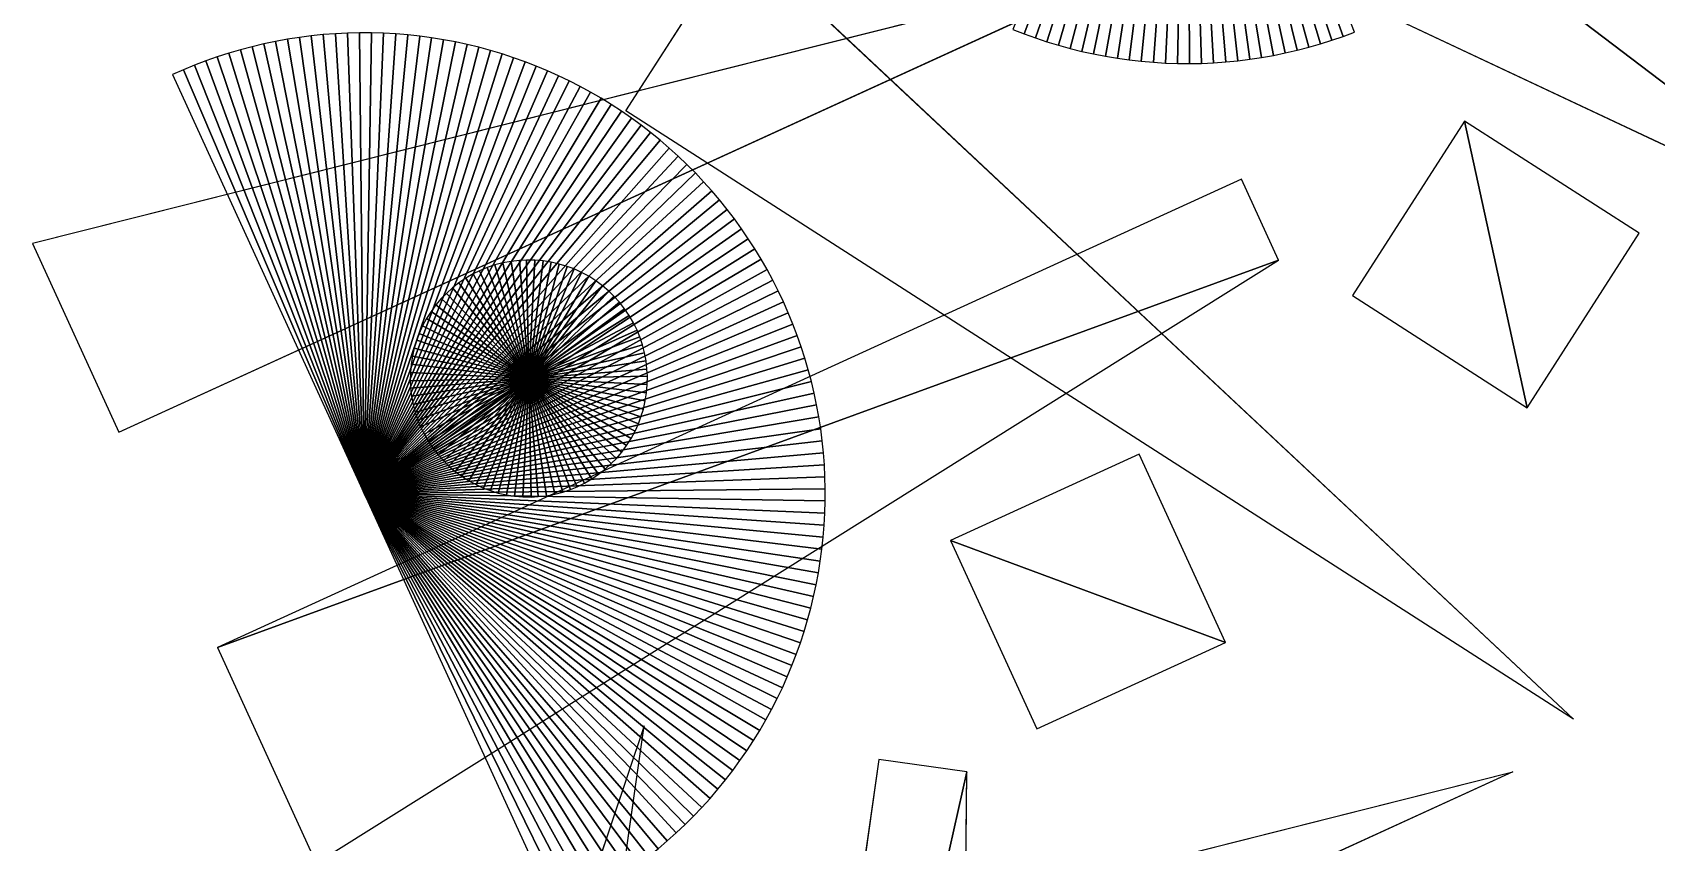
# Model space of a CAD drawing. Header units: metres. Extents: x -473 to 449, y -501 to 490.
# Drawn here: x -473.4 to 19.8, y -12.6 to 233.5 of the extents above; entities that cross this region are included whole.
import ezdxf

# ---------------------------------------------------------------- set-up
doc = ezdxf.new("R2010")
doc.units = ezdxf.units.M

msp = doc.modelspace()

# ---------------------------------------------------------------- linework, layer by layer
for p, q in [((-225.126, 315.68063, -538.42285), (86.97065, 168.76346, -538.42285)), ((-293.2041, 209.6553, -538.42285), (-259.16504, 262.66797, -538.42285)), ((-259.16504, 262.66797, -538.42285), (-5.421036, 24.871918, -538.42285)), ((-136.21764, 254.38701, -537.42285), (-473.4146, 169.35052, -537.42285)), ((-447.19736, 112.06479, -537.42285), (-136.21764, 254.38701, -537.42285)), ((-392.3702, 231.99352, -537.42285), (-395.9917, 231.43022, -537.42285)), ((-388.7352, 232.46187, -537.42285), (-392.3702, 231.99352, -537.42285)), ((-385.08908, 232.8349, -537.42285), (-388.7352, 232.46187, -537.42285)), ((-381.43454, 233.11237, -537.42285), (-385.08908, 232.8349, -537.42285)), ((-377.774, 233.29407, -537.42285), (-381.43454, 233.11237, -537.42285)), ((-374.10992, 233.37987, -537.42285), (-377.774, 233.29407, -537.42285)), ((-370.4448, 233.36972, -537.42285), (-374.10992, 233.37987, -537.42285)), ((-366.78125, 233.26364, -537.42285), (-370.4448, 233.36972, -537.42285)), ((-363.12177, 233.06174, -537.42285), (-366.78125, 233.26364, -537.42285)), ((-359.46875, 232.76405, -537.42285), (-363.12177, 233.06174, -537.42285)), ((-355.82483, 232.37088, -537.42285), (-359.46875, 232.76405, -537.42285)), ((-352.19244, 231.88243, -537.42285), (-355.82483, 232.37088, -537.42285)), ((-348.57404, 231.29909, -537.42285), (-352.19244, 231.88243, -537.42285)), ((-175.676, 234.42574, -538.42285), (-172.26483, 233.08517, -538.42285)), ((-172.26483, 233.08517, -538.42285), (-168.81982, 231.83443, -538.42285)), ((-168.81982, 231.83443, -538.42285), (-165.34317, 230.67424, -538.42285)), ((-78.81957, 231.12091, -538.42285), (-75.355156, 232.31693, -538.42285)), ((-75.355156, 232.31693, -538.42285), (-71.92322, 233.6032, -538.42285)), ((-413.81036, 227.20442, -537.42285), (-417.2992, 226.08148, -537.42285)), ((-410.2934, 228.23563, -537.42285), (-413.81036, 227.20442, -537.42285)), ((-406.75055, 229.17444, -537.42285), (-410.2934, 228.23563, -537.42285)), ((-403.1844, 230.02019, -537.42285), (-406.75055, 229.17444, -537.42285)), ((-399.5973, 230.77225, -537.42285), (-403.1844, 230.02019, -537.42285)), ((-395.9917, 231.43022, -537.42285), (-399.5973, 230.77225, -537.42285)), ((-344.97223, 230.62123, -537.42285), (-348.57404, 231.29909, -537.42285)), ((-341.38934, 229.84929, -537.42285), (-344.97223, 230.62123, -537.42285)), ((-337.82788, 228.98383, -537.42285), (-341.38934, 229.84929, -537.42285)), ((-334.2903, 228.02545, -537.42285), (-337.82788, 228.98383, -537.42285)), ((-330.77908, 226.9748, -537.42285), (-334.2903, 228.02545, -537.42285)), ((-327.29654, 225.83258, -537.42285), (-330.77908, 226.9748, -537.42285)), ((-165.34317, 230.67424, -538.42285), (-161.8374, 229.60547, -538.42285)), ((-161.8374, 229.60547, -538.42285), (-158.30482, 228.62885, -538.42285)), ((-158.30482, 228.62885, -538.42285), (-154.7479, 227.74503, -538.42285)), ((-154.7479, 227.74503, -538.42285), (-151.16907, 226.95462, -538.42285)), ((-151.16907, 226.95462, -538.42285), (-147.57074, 226.25816, -538.42285)), ((-96.54548, 226.52158, -538.42285), (-92.95458, 227.25513, -538.42285)), ((-92.95458, 227.25513, -538.42285), (-89.38407, 228.08246, -538.42285)), ((-89.38407, 228.08246, -538.42285), (-85.83648, 229.00296, -538.42285)), ((-85.83648, 229.00296, -538.42285), (-82.31414, 230.01602, -538.42285)), ((-82.31414, 230.01602, -538.42285), (-78.81957, 231.12091, -538.42285)), ((-427.5727, 222.17041, -537.42285), (-430.92502, 220.68896, -537.42285)), ((-424.18274, 223.56361, -537.42285), (-427.5727, 222.17041, -537.42285)), ((-420.75748, 224.8676, -537.42285), (-424.18274, 223.56361, -537.42285)), ((-417.2992, 226.08148, -537.42285), (-420.75748, 224.8676, -537.42285)), ((-323.84503, 224.59961, -537.42285), (-327.29654, 225.83258, -537.42285)), ((-320.42706, 223.2767, -537.42285), (-323.84503, 224.59961, -537.42285)), ((-317.04486, 221.86478, -537.42285), (-320.42706, 223.2767, -537.42285)), ((-147.57074, 226.25816, -538.42285), (-143.95547, 225.65613, -538.42285)), ((-143.95547, 225.65613, -538.42285), (-140.32564, 225.14896, -538.42285)), ((-140.32564, 225.14896, -538.42285), (-136.68375, 224.73695, -538.42285)), ((-136.68375, 224.73695, -538.42285), (-133.03238, 224.42044, -538.42285)), ((-133.03238, 224.42044, -538.42285), (-129.37393, 224.19962, -538.42285)), ((-129.37393, 224.19962, -538.42285), (-125.71098, 224.07463, -538.42285)), ((-125.71098, 224.07463, -538.42285), (-122.04603, 224.0456, -538.42285)), ((-122.04603, 224.0456, -538.42285), (-118.38154, 224.11249, -538.42285)), ((-118.38154, 224.11249, -538.42285), (-114.7201, 224.27527, -538.42285)), ((-114.7201, 224.27527, -538.42285), (-111.064125, 224.53386, -538.42285)), ((-111.064125, 224.53386, -538.42285), (-107.416176, 224.88806, -538.42285)), ((-107.416176, 224.88806, -538.42285), (-103.77879, 225.33762, -538.42285)), ((-103.77879, 225.33762, -538.42285), (-100.154396, 225.88223, -538.42285)), ((-100.154396, 225.88223, -538.42285), (-96.54548, 226.52158, -538.42285)), ((-313.7007, 220.36479, -537.42285), (-317.04486, 221.86478, -537.42285)), ((-310.39703, 218.77782, -537.42285), (-313.7007, 220.36479, -537.42285)), ((-307.13608, 217.10487, -537.42285), (-310.39703, 218.77782, -537.42285)), ((-303.91995, 215.3471, -537.42285), (-307.13608, 217.10487, -537.42285)), ((-300.75098, 213.50581, -537.42285), (-303.91995, 215.3471, -537.42285)), ((-297.6313, 211.58218, -537.42285), (-300.75098, 213.50581, -537.42285)), ((-294.56305, 209.57751, -537.42285), (-297.6313, 211.58218, -537.42285)), ((-291.54828, 207.49327, -537.42285), (-294.56305, 209.57751, -537.42285)), ((-5.421036, 24.871918, -538.42285), (-293.2041, 209.6553, -538.42285)), ((-288.58917, 205.33081, -537.42285), (-291.54828, 207.49327, -537.42285)), ((-285.68756, 203.09155, -537.42285), (-288.58917, 205.33081, -537.42285)), ((-282.8457, 200.77719, -537.42285), (-285.68756, 203.09155, -537.42285)), ((-38.50557, 206.54858, -538.42285), (-72.54461, 153.53592, -538.42285)), ((14.507095, 172.50954, -538.42285), (-38.50557, 206.54858, -538.42285)), ((-280.06534, 198.38925, -537.42285), (-282.8457, 200.77719, -537.42285)), ((-277.34845, 195.92932, -537.42285), (-280.06534, 198.38925, -537.42285)), ((-274.69687, 193.39908, -537.42285), (-277.34845, 195.92932, -537.42285)), ((-272.11246, 190.80032, -537.42285), (-274.69687, 193.39908, -537.42285)), ((-106.25507, 188.91759, -537.42285), (-417.2348, 46.595367, -537.42285)), ((-269.59692, 188.1348, -537.42285), (-272.11246, 190.80032, -537.42285)), ((-267.152, 185.4043, -537.42285), (-269.59692, 188.1348, -537.42285)), ((-95.01911, 164.36656, -537.42285), (-106.25507, 188.91759, -537.42285)), ((-264.77948, 182.61076, -537.42285), (-267.152, 185.4043, -537.42285)), ((-262.48083, 179.75613, -537.42285), (-264.77948, 182.61076, -537.42285)), ((-260.2577, 176.84222, -537.42285), (-262.48083, 179.75613, -537.42285)), ((-258.11163, 173.87119, -537.42285), (-260.2577, 176.84222, -537.42285)), ((-256.0441, 170.84499, -537.42285), (-258.11163, 173.87119, -537.42285)), ((-473.4146, 169.35052, -537.42285), (-447.19736, 112.06479, -537.42285)), ((-254.05643, 167.76561, -537.42285), (-256.0441, 170.84499, -537.42285)), ((-252.15009, 164.63535, -537.42285), (-254.05643, 167.76561, -537.42285)), ((-19.531944, 119.49687, -538.42285), (14.507095, 172.50954, -538.42285)), ((-387.27222, -18.874039, -537.42285), (-95.01911, 164.36656, -537.42285)), ((-332.96396, 162.85953, -537.42285), (-335.34558, 162.05841, -537.42285)), ((-330.53223, 163.49255, -537.42285), (-332.96396, 162.85953, -537.42285)), ((-328.06226, 163.9544, -537.42285), (-330.53223, 163.49255, -537.42285)), ((-325.5661, 164.24286, -537.42285), (-328.06226, 163.9544, -537.42285)), ((-323.37006, 164.35187, -537.42285), (-325.5661, 164.24286, -537.42285)), ((-320.8576, 164.31207, -537.42285), (-323.37006, 164.35187, -537.42285)), ((-318.35403, 164.09702, -537.42285), (-320.8576, 164.31207, -537.42285)), ((-315.8716, 163.70792, -537.42285), (-318.35403, 164.09702, -537.42285)), ((-313.42233, 163.14658, -537.42285), (-315.8716, 163.70792, -537.42285)), ((-311.0182, 162.41577, -537.42285), (-313.42233, 163.14658, -537.42285)), ((-250.32634, 161.45627, -537.42285), (-252.15009, 164.63535, -537.42285)), ((-341.8101, 158.8576, -537.42285), (-343.89102, 157.44916, -537.42285)), ((-339.636, 160.1175, -537.42285), (-341.8101, 158.8576, -537.42285)), ((-337.66553, 161.09311, -537.42285), (-339.636, 160.1175, -537.42285)), ((-335.34558, 162.05841, -537.42285), (-337.66553, 161.09311, -537.42285)), ((-308.96082, 161.64005, -537.42285), (-311.0182, 162.41577, -537.42285)), ((-306.6726, 160.60165, -537.42285), (-308.96082, 161.64005, -537.42285)), ((-304.46243, 159.40619, -537.42285), (-306.6726, 160.60165, -537.42285)), ((-302.34103, 158.05948, -537.42285), (-304.46243, 159.40619, -537.42285)), ((-300.31876, 156.56808, -537.42285), (-302.34103, 158.05948, -537.42285)), ((-248.58643, 158.2305, -537.42285), (-250.32634, 161.45627, -537.42285)), ((-246.93152, 154.96027, -537.42285), (-248.58643, 158.2305, -537.42285)), ((-347.73328, 154.21463, -537.42285), (-349.26505, 152.63722, -537.42285)), ((-345.86862, 155.89899, -537.42285), (-347.73328, 154.21463, -537.42285)), ((-343.89102, 157.44916, -537.42285), (-345.86862, 155.89899, -537.42285)), ((-298.40543, 154.93921, -537.42285), (-300.31876, 156.56808, -537.42285)), ((-296.828, 153.40747, -537.42285), (-298.40543, 154.93921, -537.42285)), ((-295.14365, 151.5428, -537.42285), (-296.828, 153.40747, -537.42285)), ((-245.36282, 151.64789, -537.42285), (-246.93152, 154.96027, -537.42285)), ((-72.54461, 153.53592, -538.42285), (-19.531944, 119.49687, -538.42285)), ((-352.38535, 148.7016, -537.42285), (-353.73206, 146.5802, -537.42285)), ((-350.89392, 150.72388, -537.42285), (-352.38535, 148.7016, -537.42285)), ((-349.26505, 152.63722, -537.42285), (-350.89392, 150.72388, -537.42285)), ((-293.59348, 149.56519, -537.42285), (-295.14365, 151.5428, -537.42285)), ((-292.18503, 147.48425, -537.42285), (-293.59348, 149.56519, -537.42285)), ((-243.88138, 148.29556, -537.42285), (-245.36282, 151.64789, -537.42285)), ((-242.48816, 144.90558, -537.42285), (-243.88138, 148.29556, -537.42285)), ((-354.9275, 144.37004, -537.42285), (-355.96588, 142.08185, -537.42285)), ((-353.73206, 146.5802, -537.42285), (-354.9275, 144.37004, -537.42285)), ((-290.92517, 145.31015, -537.42285), (-292.18503, 147.48425, -537.42285)), ((-289.82007, 143.05347, -537.42285), (-290.92517, 145.31015, -537.42285)), ((-288.98422, 141.01974, -537.42285), (-289.82007, 143.05347, -537.42285)), ((-241.18419, 141.4803, -537.42285), (-242.48816, 144.90558, -537.42285)), ((-356.74158, 140.02446, -537.42285), (-357.47238, 137.6203, -537.42285)), ((-355.96588, 142.08185, -537.42285), (-356.74158, 140.02446, -537.42285)), ((-288.1831, 138.6381, -537.42285), (-288.98422, 141.01974, -537.42285)), ((-287.55008, 136.20638, -537.42285), (-288.1831, 138.6381, -537.42285)), ((-239.9703, 138.0221, -537.42285), (-241.18419, 141.4803, -537.42285)), ((-358.03375, 135.17104, -537.42285), (-358.42285, 132.6886, -537.42285)), ((-357.47238, 137.6203, -537.42285), (-358.03375, 135.17104, -537.42285)), ((-287.0882, 133.73643, -537.42285), (-287.55008, 136.20638, -537.42285)), ((-286.79977, 131.24028, -537.42285), (-287.0882, 133.73643, -537.42285)), ((-238.84738, 134.53323, -537.42285), (-239.9703, 138.0221, -537.42285)), ((-237.81616, 131.01622, -537.42285), (-238.84738, 134.53323, -537.42285)), ((-358.63788, 130.18506, -537.42285), (-358.6777, 127.67261, -537.42285)), ((-358.42285, 132.6886, -537.42285), (-358.63788, 130.18506, -537.42285)), ((-286.69077, 129.0442, -537.42285), (-286.79977, 131.24028, -537.42285)), ((-286.73062, 126.53176, -537.42285), (-286.69077, 129.0442, -537.42285)), ((-236.87738, 127.47344, -537.42285), (-237.81616, 131.01622, -537.42285)), ((-358.6777, 127.67261, -537.42285), (-358.56866, 125.476524, -537.42285)), ((-358.56866, 125.476524, -537.42285), (-358.28024, 122.980385, -537.42285)), ((-287.33472, 121.54578, -537.42285), (-286.94562, 124.028206, -537.42285)), ((-286.94562, 124.028206, -537.42285), (-286.73062, 126.53176, -537.42285)), ((-236.03162, 123.90723, -537.42285), (-236.87738, 127.47344, -537.42285)), ((-235.27953, 120.32016, -537.42285), (-236.03162, 123.90723, -537.42285)), ((-358.28024, 122.980385, -537.42285), (-357.81842, 120.51043, -537.42285)), ((-357.81842, 120.51043, -537.42285), (-357.18536, 118.07869, -537.42285)), ((-288.6269, 116.69236, -537.42285), (-287.89606, 119.096504, -537.42285)), ((-287.89606, 119.096504, -537.42285), (-287.33472, 121.54578, -537.42285)), ((-234.62158, 116.71464, -537.42285), (-235.27953, 120.32016, -537.42285)), ((-357.18536, 118.07869, -537.42285), (-356.38425, 115.697075, -537.42285)), ((-356.38425, 115.697075, -537.42285), (-355.54843, 113.66336, -537.42285)), ((-355.54843, 113.66336, -537.42285), (-354.4433, 111.406654, -537.42285)), ((-290.44098, 112.346794, -537.42285), (-289.4026, 114.63497, -537.42285)), ((-289.4026, 114.63497, -537.42285), (-288.6269, 116.69236, -537.42285)), ((-234.05824, 113.09305, -537.42285), (-234.62158, 116.71464, -537.42285)), ((-354.4433, 111.406654, -537.42285), (-353.18344, 109.232544, -537.42285)), ((-353.18344, 109.232544, -537.42285), (-351.775, 107.15163, -537.42285)), ((-292.98315, 108.015205, -537.42285), (-291.63644, 110.13661, -537.42285)), ((-291.63644, 110.13661, -537.42285), (-290.44098, 112.346794, -537.42285)), ((-233.58992, 109.45803, -537.42285), (-234.05824, 113.09305, -537.42285)), ((-233.21689, 105.81199, -537.42285), (-233.58992, 109.45803, -537.42285)), ((-351.775, 107.15163, -537.42285), (-350.22482, 105.17402, -537.42285)), ((-350.22482, 105.17402, -537.42285), (-348.54047, 103.30936, -537.42285)), ((-297.6352, 102.50217, -537.42285), (-296.10342, 104.07959, -537.42285)), ((-296.10342, 104.07959, -537.42285), (-294.47455, 105.992935, -537.42285)), ((-294.47455, 105.992935, -537.42285), (-292.98315, 108.015205, -537.42285)), ((-232.93942, 102.15744, -537.42285), (-233.21689, 105.81199, -537.42285)), ((-137.32356, 105.414604, -537.42285), (-194.6093, 79.19736, -537.42285)), ((-111.10631, 48.128876, -537.42285), (-137.32356, 105.414604, -537.42285)), ((-348.54047, 103.30936, -537.42285), (-346.96304, 101.777596, -537.42285)), ((-346.96304, 101.777596, -537.42285), (-345.0497, 100.14874, -537.42285)), ((-345.0497, 100.14874, -537.42285), (-343.02744, 98.657326, -537.42285)), ((-343.02744, 98.657326, -537.42285), (-340.906, 97.3106, -537.42285)), ((-303.55838, 97.8592, -537.42285), (-301.47745, 99.26766, -537.42285)), ((-301.47745, 99.26766, -537.42285), (-299.49985, 100.81781, -537.42285)), ((-299.49985, 100.81781, -537.42285), (-297.6352, 102.50217, -537.42285)), ((-232.75775, 98.49682, -537.42285), (-232.93942, 102.15744, -537.42285)), ((-340.906, 97.3106, -537.42285), (-338.69586, 96.115135, -537.42285)), ((-338.69586, 96.115135, -537.42285), (-336.40765, 95.07677, -537.42285)), ((-336.40765, 95.07677, -537.42285), (-334.35028, 94.30105, -537.42285)), ((-334.35028, 94.30105, -537.42285), (-331.94614, 93.57024, -537.42285)), ((-314.83624, 93.224236, -537.42285), (-312.40454, 93.85727, -537.42285)), ((-312.40454, 93.85727, -537.42285), (-310.0229, 94.658394, -537.42285)), ((-310.0229, 94.658394, -537.42285), (-307.9892, 95.49422, -537.42285)), ((-307.9892, 95.49422, -537.42285), (-305.73248, 96.59934, -537.42285)), ((-305.73248, 96.59934, -537.42285), (-303.55838, 97.8592, -537.42285)), ((-232.67194, 94.832756, -537.42285), (-232.75775, 98.49682, -537.42285)), ((-232.68207, 91.1677, -537.42285), (-232.67194, 94.832756, -537.42285)), ((-331.94614, 93.57024, -537.42285), (-329.49686, 93.008896, -537.42285)), ((-329.49686, 93.008896, -537.42285), (-327.0144, 92.61978, -537.42285)), ((-327.0144, 92.61978, -537.42285), (-324.5109, 92.404785, -537.42285)), ((-324.5109, 92.404785, -537.42285), (-321.99844, 92.364944, -537.42285)), ((-321.99844, 92.364944, -537.42285), (-319.80237, 92.47394, -537.42285)), ((-319.80237, 92.47394, -537.42285), (-317.3062, 92.76238, -537.42285)), ((-317.3062, 92.76238, -537.42285), (-314.83624, 93.224236, -537.42285)), ((-232.78815, 87.50412, -537.42285), (-232.68207, 91.1677, -537.42285)), ((-233.28775, 80.191635, -537.42285), (-232.99008, 83.844604, -537.42285)), ((-232.99008, 83.844604, -537.42285), (-232.78815, 87.50412, -537.42285)), ((-233.68094, 76.547676, -537.42285), (-233.28775, 80.191635, -537.42285)), ((-194.6093, 79.19736, -537.42285), (-168.39204, 21.911625, -537.42285)), ((-234.16934, 72.91528, -537.42285), (-233.68094, 76.547676, -537.42285)), ((-235.43057, 65.69505, -537.42285), (-234.7527, 69.296936, -537.42285)), ((-234.7527, 69.296936, -537.42285), (-234.16934, 72.91528, -537.42285)), ((-236.20251, 62.112198, -537.42285), (-235.43057, 65.69505, -537.42285)), ((-237.06795, 58.55078, -537.42285), (-236.20251, 62.112198, -537.42285)), ((-239.07698, 51.501915, -537.42285), (-238.02634, 55.01323, -537.42285)), ((-238.02634, 55.01323, -537.42285), (-237.06795, 58.55078, -537.42285)), ((-240.21921, 48.019386, -537.42285), (-239.07698, 51.501915, -537.42285)), ((-417.2348, 46.595367, -537.42285), (-387.27222, -18.874039, -537.42285)), ((-242.77509, 41.149918, -537.42285), (-241.4522, 44.567894, -537.42285)), ((-241.4522, 44.567894, -537.42285), (-240.21921, 48.019386, -537.42285)), ((-168.39204, 21.911625, -537.42285), (-111.10631, 48.128876, -537.42285)), ((-244.18701, 37.767685, -537.42285), (-242.77509, 41.149918, -537.42285)), ((-245.687, 34.42359, -537.42285), (-244.18701, 37.767685, -537.42285)), ((-248.94695, 27.858917, -537.42285), (-247.27399, 31.119934, -537.42285)), ((-247.27399, 31.119934, -537.42285), (-245.687, 34.42359, -537.42285)), ((-250.70467, 24.642815, -537.42285), (-248.94695, 27.858917, -537.42285)), ((-287.658, 22.822695, -536.42285), (-398.29056, -306.8642, -536.42285)), ((-335.92102, -315.75476, -536.42285), (-287.658, 22.822695, -536.42285)), ((-254.46962, 18.354149, -537.42285), (-252.54597, 21.473862, -537.42285)), ((-252.54597, 21.473862, -537.42285), (-250.70467, 24.642815, -537.42285)), ((-258.55853, 12.271156, -537.42285), (-256.47424, 15.285896, -537.42285)), ((-256.47424, 15.285896, -537.42285), (-254.46962, 18.354149, -537.42285)), ((-216.37854, 12.662056, -536.42285), (-264.64157, -325.91537, -536.42285)), ((-260.721, 9.311989, -537.42285), (-258.55853, 12.271156, -537.42285)), ((-189.64874, 8.851816, -536.42285), (-216.37854, 12.662056, -536.42285)), ((-361.05496, -76.159775, -537.42285), (-23.857996, 8.876711, -537.42285)), ((-23.857996, 8.876711, -537.42285), (-334.8377, -133.44551, -537.42285)), ((-265.2746, 3.56855, -537.42285), (-262.96017, 6.410477, -537.42285)), ((-262.96017, 6.410477, -537.42285), (-260.721, 9.311989, -537.42285)), ((-193.36212, -336.07602, -536.42285), (-189.64874, 8.851816, -536.42285)), ((-270.1225, -1.928688, -537.42285), (-267.66257, 0.788185, -537.42285)), ((-267.66257, 0.788185, -537.42285), (-265.2746, 3.56855, -537.42285)), ((-275.2515, -7.164703, -537.42285), (-272.6527, -4.580284, -537.42285)), ((-272.6527, -4.580284, -537.42285), (-270.1225, -1.928688, -537.42285)), ((-280.64746, -12.125114, -537.42285), (-277.917, -9.680222, -537.42285)), ((-277.917, -9.680222, -537.42285), (-275.2515, -7.164703, -537.42285)), ((-283.44098, -14.497665, -537.42285), (-280.64746, -12.125114, -537.42285))]:
    msp.add_line(p, q)
for points in [[(-186.22424, 376.26654, -538.42285), (-225.126, 315.68063, -538.42285), (86.97065, 168.76346, -538.42285), (86.97075, 168.76357, -538.4227)], [(86.97065, 168.76346, -538.42285), (101.558815, 191.48315, -538.42285), (-186.22424, 376.26654, -538.42285), (-186.22414, 376.26663, -538.4227)], [(-122.76874, 364.0437, -538.42285), (-175.676, 234.42574, -538.42285), (-172.26483, 233.08517, -538.42285), (-172.26472, 233.08528, -538.4227)], [(-122.76874, 364.0437, -538.42285), (-172.26483, 233.08517, -538.42285), (-168.81982, 231.83443, -538.42285), (-168.81972, 231.83453, -538.4227)], [(-122.76874, 364.0437, -538.42285), (-168.81982, 231.83443, -538.42285), (-165.34317, 230.67424, -538.42285), (-165.34306, 230.67435, -538.4227)], [(-122.76874, 364.0437, -538.42285), (-165.34317, 230.67424, -538.42285), (-161.8374, 229.60547, -538.42285), (-161.8373, 229.60558, -538.4227)], [(-122.76874, 364.0437, -538.42285), (-161.8374, 229.60547, -538.42285), (-158.30482, 228.62885, -538.42285), (-158.30472, 228.62895, -538.4227)], [(-122.76874, 364.0437, -538.42285), (-158.30482, 228.62885, -538.42285), (-154.7479, 227.74503, -538.42285), (-154.74779, 227.74513, -538.4227)], [(-122.76874, 364.0437, -538.42285), (-154.7479, 227.74503, -538.42285), (-151.16907, 226.95462, -538.42285), (-151.16896, 226.95473, -538.4227)], [(-122.76874, 364.0437, -538.42285), (-151.16907, 226.95462, -538.42285), (-147.57074, 226.25816, -538.42285), (-147.57063, 226.25827, -538.4227)], [(-122.76874, 364.0437, -538.42285), (-147.57074, 226.25816, -538.42285), (-143.95547, 225.65613, -538.42285), (-143.95537, 225.65623, -538.4227)], [(-122.76874, 364.0437, -538.42285), (-143.95547, 225.65613, -538.42285), (-140.32564, 225.14896, -538.42285), (-140.32553, 225.14906, -538.4227)], [(-122.76874, 364.0437, -538.42285), (-140.32564, 225.14896, -538.42285), (-136.68375, 224.73695, -538.42285), (-136.68364, 224.73706, -538.4227)], [(-122.76874, 364.0437, -538.42285), (-136.68375, 224.73695, -538.42285), (-133.03238, 224.42044, -538.42285), (-133.03227, 224.42055, -538.4227)], [(-122.76874, 364.0437, -538.42285), (-133.03238, 224.42044, -538.42285), (-129.37393, 224.19962, -538.42285), (-129.37383, 224.19972, -538.4227)], [(-122.76874, 364.0437, -538.42285), (-129.37393, 224.19962, -538.42285), (-125.71098, 224.07463, -538.42285), (-125.710884, 224.07474, -538.4227)], [(-122.76874, 364.0437, -538.42285), (-125.71098, 224.07463, -538.42285), (-122.04603, 224.0456, -538.42285), (-122.04593, 224.0457, -538.4227)], [(-122.76874, 364.0437, -538.42285), (-122.04603, 224.0456, -538.42285), (-118.38154, 224.11249, -538.42285), (-118.38144, 224.1126, -538.4227)], [(-122.76874, 364.0437, -538.42285), (-118.38154, 224.11249, -538.42285), (-114.7201, 224.27527, -538.42285), (-114.72, 224.27538, -538.4227)], [(-122.76874, 364.0437, -538.42285), (-114.7201, 224.27527, -538.42285), (-111.064125, 224.53386, -538.42285), (-111.064026, 224.53397, -538.4227)], [(-122.76874, 364.0437, -538.42285), (-111.064125, 224.53386, -538.42285), (-107.416176, 224.88806, -538.42285), (-107.41608, 224.88817, -538.4227)], [(-122.76874, 364.0437, -538.42285), (-107.416176, 224.88806, -538.42285), (-103.77879, 225.33762, -538.42285), (-103.778694, 225.33772, -538.4227)], [(-122.76874, 364.0437, -538.42285), (-103.77879, 225.33762, -538.42285), (-100.154396, 225.88223, -538.42285), (-100.1543, 225.88234, -538.4227)], [(-122.76874, 364.0437, -538.42285), (-100.154396, 225.88223, -538.42285), (-96.54548, 226.52158, -538.42285), (-96.54538, 226.52168, -538.4227)], [(-122.76874, 364.0437, -538.42285), (-96.54548, 226.52158, -538.42285), (-92.95458, 227.25513, -538.42285), (-92.95448, 227.25523, -538.4227)], [(-122.76874, 364.0437, -538.42285), (-92.95458, 227.25513, -538.42285), (-89.38407, 228.08246, -538.42285), (-89.38397, 228.08257, -538.4227)], [(-122.76874, 364.0437, -538.42285), (-89.38407, 228.08246, -538.42285), (-85.83648, 229.00296, -538.42285), (-85.83638, 229.00307, -538.4227)], [(-122.76874, 364.0437, -538.42285), (-85.83648, 229.00296, -538.42285), (-82.31414, 230.01602, -538.42285), (-82.31404, 230.01613, -538.4227)], [(-122.76874, 364.0437, -538.42285), (-82.31414, 230.01602, -538.42285), (-78.81957, 231.12091, -538.42285), (-78.81947, 231.12102, -538.4227)], [(-122.76874, 364.0437, -538.42285), (-78.81957, 231.12091, -538.42285), (-75.355156, 232.31693, -538.42285), (-75.35506, 232.31703, -538.4227)], [(-122.76874, 364.0437, -538.42285), (-75.355156, 232.31693, -538.42285), (-71.92322, 233.6032, -538.42285), (-71.92312, 233.6033, -538.4227)], [(-5.421036, 24.871918, -538.42285), (-293.2041, 209.6553, -538.42285), (-259.16504, 262.66797, -538.42285), (-259.16495, 262.66806, -538.4227)], [(-136.21764, 254.38701, -537.42285), (-473.4146, 169.35052, -537.42285), (-447.19736, 112.06479, -537.42285), (-447.19727, 112.06489, -537.4227)], [(-372.66446, 93.38733, -537.42285), (-392.3702, 231.99352, -537.42285), (-395.9917, 231.43022, -537.42285), (-395.9916, 231.43033, -537.4227)], [(-372.66446, 93.38733, -537.42285), (-388.7352, 232.46187, -537.42285), (-392.3702, 231.99352, -537.42285), (-392.37012, 231.99362, -537.4227)], [(-372.66446, 93.38733, -537.42285), (-385.08908, 232.8349, -537.42285), (-388.7352, 232.46187, -537.42285), (-388.7351, 232.46198, -537.4227)], [(-372.66446, 93.38733, -537.42285), (-381.43454, 233.11237, -537.42285), (-385.08908, 232.8349, -537.42285), (-385.089, 232.835, -537.4227)], [(-372.66446, 93.38733, -537.42285), (-377.774, 233.29407, -537.42285), (-381.43454, 233.11237, -537.42285), (-381.43445, 233.11247, -537.4227)], [(-372.66446, 93.38733, -537.42285), (-374.10992, 233.37987, -537.42285), (-377.774, 233.29407, -537.42285), (-377.7739, 233.29417, -537.4227)], [(-372.66446, 93.38733, -537.42285), (-370.4448, 233.36972, -537.42285), (-374.10992, 233.37987, -537.42285), (-374.10983, 233.37997, -537.4227)], [(-372.66446, 93.38733, -537.42285), (-366.78125, 233.26364, -537.42285), (-370.4448, 233.36972, -537.42285), (-370.4447, 233.36983, -537.4227)], [(-372.66446, 93.38733, -537.42285), (-363.12177, 233.06174, -537.42285), (-366.78125, 233.26364, -537.42285), (-366.78116, 233.26375, -537.4227)], [(-372.66446, 93.38733, -537.42285), (-359.46875, 232.76405, -537.42285), (-363.12177, 233.06174, -537.42285), (-363.12167, 233.06184, -537.4227)], [(-372.66446, 93.38733, -537.42285), (-355.82483, 232.37088, -537.42285), (-359.46875, 232.76405, -537.42285), (-359.46866, 232.76416, -537.4227)], [(-372.66446, 93.38733, -537.42285), (-352.19244, 231.88243, -537.42285), (-355.82483, 232.37088, -537.42285), (-355.82474, 232.37099, -537.4227)], [(-372.66446, 93.38733, -537.42285), (-348.57404, 231.29909, -537.42285), (-352.19244, 231.88243, -537.42285), (-352.19235, 231.88254, -537.4227)], [(-372.66446, 93.38733, -537.42285), (-413.81036, 227.20442, -537.42285), (-417.2992, 226.08148, -537.42285), (-417.2991, 226.08159, -537.4227)], [(-372.66446, 93.38733, -537.42285), (-410.2934, 228.23563, -537.42285), (-413.81036, 227.20442, -537.42285), (-413.81027, 227.20453, -537.4227)], [(-372.66446, 93.38733, -537.42285), (-406.75055, 229.17444, -537.42285), (-410.2934, 228.23563, -537.42285), (-410.2933, 228.23573, -537.4227)], [(-372.66446, 93.38733, -537.42285), (-403.1844, 230.02019, -537.42285), (-406.75055, 229.17444, -537.42285), (-406.75046, 229.17455, -537.4227)], [(-372.66446, 93.38733, -537.42285), (-399.5973, 230.77225, -537.42285), (-403.1844, 230.02019, -537.42285), (-403.1843, 230.0203, -537.4227)], [(-372.66446, 93.38733, -537.42285), (-395.9917, 231.43022, -537.42285), (-399.5973, 230.77225, -537.42285), (-399.5972, 230.77235, -537.4227)], [(-372.66446, 93.38733, -537.42285), (-344.97223, 230.62123, -537.42285), (-348.57404, 231.29909, -537.42285), (-348.57394, 231.2992, -537.4227)], [(-372.66446, 93.38733, -537.42285), (-341.38934, 229.84929, -537.42285), (-344.97223, 230.62123, -537.42285), (-344.97214, 230.62134, -537.4227)], [(-372.66446, 93.38733, -537.42285), (-337.82788, 228.98383, -537.42285), (-341.38934, 229.84929, -537.42285), (-341.38925, 229.8494, -537.4227)], [(-372.66446, 93.38733, -537.42285), (-334.2903, 228.02545, -537.42285), (-337.82788, 228.98383, -537.42285), (-337.8278, 228.98393, -537.4227)], [(-372.66446, 93.38733, -537.42285), (-330.77908, 226.9748, -537.42285), (-334.2903, 228.02545, -537.42285), (-334.29022, 228.02556, -537.4227)], [(-372.66446, 93.38733, -537.42285), (-327.29654, 225.83258, -537.42285), (-330.77908, 226.9748, -537.42285), (-330.779, 226.9749, -537.4227)], [(-372.66446, 93.38733, -537.42285), (-427.5727, 222.17041, -537.42285), (-430.92502, 220.68896, -537.42285), (-430.92493, 220.68907, -537.4227)], [(-372.66446, 93.38733, -537.42285), (-424.18274, 223.56361, -537.42285), (-427.5727, 222.17041, -537.42285), (-427.5726, 222.17052, -537.4227)], [(-372.66446, 93.38733, -537.42285), (-420.75748, 224.8676, -537.42285), (-424.18274, 223.56361, -537.42285), (-424.18265, 223.56372, -537.4227)], [(-372.66446, 93.38733, -537.42285), (-417.2992, 226.08148, -537.42285), (-420.75748, 224.8676, -537.42285), (-420.7574, 224.8677, -537.4227)], [(-372.66446, 93.38733, -537.42285), (-323.84503, 224.59961, -537.42285), (-327.29654, 225.83258, -537.42285), (-327.29645, 225.83269, -537.4227)], [(-372.66446, 93.38733, -537.42285), (-320.42706, 223.2767, -537.42285), (-323.84503, 224.59961, -537.42285), (-323.84494, 224.59972, -537.4227)], [(-372.66446, 93.38733, -537.42285), (-317.04486, 221.86478, -537.42285), (-320.42706, 223.2767, -537.42285), (-320.42697, 223.27681, -537.4227)], [(-372.66446, 93.38733, -537.42285), (-313.7007, 220.36479, -537.42285), (-317.04486, 221.86478, -537.42285), (-317.04477, 221.86488, -537.4227)], [(-372.66446, 93.38733, -537.42285), (-310.39703, 218.77782, -537.42285), (-313.7007, 220.36479, -537.42285), (-313.70062, 220.3649, -537.4227)], [(-372.66446, 93.38733, -537.42285), (-307.13608, 217.10487, -537.42285), (-310.39703, 218.77782, -537.42285), (-310.39694, 218.77792, -537.4227)], [(-372.66446, 93.38733, -537.42285), (-303.91995, 215.3471, -537.42285), (-307.13608, 217.10487, -537.42285), (-307.136, 217.10498, -537.4227)], [(-372.66446, 93.38733, -537.42285), (-300.75098, 213.50581, -537.42285), (-303.91995, 215.3471, -537.42285), (-303.91986, 215.34721, -537.4227)], [(-372.66446, 93.38733, -537.42285), (-297.6313, 211.58218, -537.42285), (-300.75098, 213.50581, -537.42285), (-300.7509, 213.50592, -537.4227)], [(-372.66446, 93.38733, -537.42285), (-294.56305, 209.57751, -537.42285), (-297.6313, 211.58218, -537.42285), (-297.6312, 211.58229, -537.4227)], [(-372.66446, 93.38733, -537.42285), (-291.54828, 207.49327, -537.42285), (-294.56305, 209.57751, -537.42285), (-294.56296, 209.57762, -537.4227)], [(-372.66446, 93.38733, -537.42285), (-288.58917, 205.33081, -537.42285), (-291.54828, 207.49327, -537.42285), (-291.5482, 207.49338, -537.4227)], [(-372.66446, 93.38733, -537.42285), (-285.68756, 203.09155, -537.42285), (-288.58917, 205.33081, -537.42285), (-288.58908, 205.33092, -537.4227)], [(-372.66446, 93.38733, -537.42285), (-282.8457, 200.77719, -537.42285), (-285.68756, 203.09155, -537.42285), (-285.68747, 203.09166, -537.4227)], [(-38.50557, 206.54858, -538.42285), (-72.54461, 153.53592, -538.42285), (-19.531944, 119.49687, -538.42285), (-19.531845, 119.49697, -538.4227)], [(-19.531944, 119.49687, -538.42285), (14.507095, 172.50954, -538.42285), (-38.50557, 206.54858, -538.42285), (-38.50547, 206.54869, -538.4227)], [(-372.66446, 93.38733, -537.42285), (-280.06534, 198.38925, -537.42285), (-282.8457, 200.77719, -537.42285), (-282.8456, 200.7773, -537.4227)], [(-372.66446, 93.38733, -537.42285), (-277.34845, 195.92932, -537.42285), (-280.06534, 198.38925, -537.42285), (-280.06525, 198.38936, -537.4227)], [(-372.66446, 93.38733, -537.42285), (-274.69687, 193.39908, -537.42285), (-277.34845, 195.92932, -537.42285), (-277.34836, 195.92943, -537.4227)], [(-372.66446, 93.38733, -537.42285), (-272.11246, 190.80032, -537.42285), (-274.69687, 193.39908, -537.42285), (-274.69678, 193.39919, -537.4227)], [(-95.01911, 164.36656, -537.42285), (-106.25507, 188.91759, -537.42285), (-417.2348, 46.595367, -537.42285), (-417.2347, 46.595467, -537.4227)], [(-372.66446, 93.38733, -537.42285), (-269.59692, 188.1348, -537.42285), (-272.11246, 190.80032, -537.42285), (-272.11237, 190.80043, -537.4227)], [(-372.66446, 93.38733, -537.42285), (-267.152, 185.4043, -537.42285), (-269.59692, 188.1348, -537.42285), (-269.59683, 188.1349, -537.4227)], [(-372.66446, 93.38733, -537.42285), (-264.77948, 182.61076, -537.42285), (-267.152, 185.4043, -537.42285), (-267.15192, 185.4044, -537.4227)], [(-372.66446, 93.38733, -537.42285), (-262.48083, 179.75613, -537.42285), (-264.77948, 182.61076, -537.42285), (-264.7794, 182.61087, -537.4227)], [(-372.66446, 93.38733, -537.42285), (-260.2577, 176.84222, -537.42285), (-262.48083, 179.75613, -537.42285), (-262.48074, 179.75624, -537.4227)], [(-372.66446, 93.38733, -537.42285), (-258.11163, 173.87119, -537.42285), (-260.2577, 176.84222, -537.42285), (-260.2576, 176.84233, -537.4227)], [(-372.66446, 93.38733, -537.42285), (-256.0441, 170.84499, -537.42285), (-258.11163, 173.87119, -537.42285), (-258.11154, 173.87129, -537.4227)], [(-372.66446, 93.38733, -537.42285), (-254.05643, 167.76561, -537.42285), (-256.0441, 170.84499, -537.42285), (-256.044, 170.8451, -537.4227)], [(-372.66446, 93.38733, -537.42285), (-252.15009, 164.63535, -537.42285), (-254.05643, 167.76561, -537.42285), (-254.05632, 167.76572, -537.4227)], [(-417.2348, 46.595367, -537.42285), (-387.27222, -18.874039, -537.42285), (-95.01911, 164.36656, -537.42285), (-95.01901, 164.36667, -537.4227)], [(-372.66446, 93.38733, -537.42285), (-250.32634, 161.45627, -537.42285), (-252.15009, 164.63535, -537.42285), (-252.14998, 164.63545, -537.4227)], [(-322.68423, 128.3584, -537.42285), (-332.96396, 162.85953, -537.42285), (-335.34558, 162.05841, -537.42285), (-335.3455, 162.05852, -537.4227)], [(-322.68423, 128.3584, -537.42285), (-330.53223, 163.49255, -537.42285), (-332.96396, 162.85953, -537.42285), (-332.96387, 162.85963, -537.4227)], [(-322.68423, 128.3584, -537.42285), (-328.06226, 163.9544, -537.42285), (-330.53223, 163.49255, -537.42285), (-330.53214, 163.49266, -537.4227)], [(-322.68423, 128.3584, -537.42285), (-325.5661, 164.24286, -537.42285), (-328.06226, 163.9544, -537.42285), (-328.06216, 163.95451, -537.4227)], [(-322.68423, 128.3584, -537.42285), (-323.37006, 164.35187, -537.42285), (-325.5661, 164.24286, -537.42285), (-325.566, 164.24297, -537.4227)], [(-322.68423, 128.3584, -537.42285), (-320.8576, 164.31207, -537.42285), (-323.37006, 164.35187, -537.42285), (-323.36996, 164.35197, -537.4227)], [(-322.68423, 128.3584, -537.42285), (-318.35403, 164.09702, -537.42285), (-320.8576, 164.31207, -537.42285), (-320.8575, 164.31218, -537.4227)], [(-322.68423, 128.3584, -537.42285), (-315.8716, 163.70792, -537.42285), (-318.35403, 164.09702, -537.42285), (-318.35394, 164.09712, -537.4227)], [(-322.68423, 128.3584, -537.42285), (-313.42233, 163.14658, -537.42285), (-315.8716, 163.70792, -537.42285), (-315.87152, 163.70802, -537.4227)], [(-322.68423, 128.3584, -537.42285), (-311.0182, 162.41577, -537.42285), (-313.42233, 163.14658, -537.42285), (-313.42224, 163.14668, -537.4227)], [(-372.66446, 93.38733, -537.42285), (-248.58643, 158.2305, -537.42285), (-250.32634, 161.45627, -537.42285), (-250.32623, 161.45638, -537.4227)], [(-372.66446, 93.38733, -537.42285), (-246.93152, 154.96027, -537.42285), (-248.58643, 158.2305, -537.42285), (-248.58632, 158.2306, -537.4227)], [(-322.68423, 128.3584, -537.42285), (-341.8101, 158.8576, -537.42285), (-343.89102, 157.44916, -537.42285), (-343.89093, 157.44926, -537.4227)], [(-322.68423, 128.3584, -537.42285), (-339.636, 160.1175, -537.42285), (-341.8101, 158.8576, -537.42285), (-341.81, 158.85771, -537.4227)], [(-322.68423, 128.3584, -537.42285), (-337.66553, 161.09311, -537.42285), (-339.636, 160.1175, -537.42285), (-339.6359, 160.1176, -537.4227)], [(-322.68423, 128.3584, -537.42285), (-335.34558, 162.05841, -537.42285), (-337.66553, 161.09311, -537.42285), (-337.66544, 161.09322, -537.4227)], [(-322.68423, 128.3584, -537.42285), (-308.96082, 161.64005, -537.42285), (-311.0182, 162.41577, -537.42285), (-311.0181, 162.41588, -537.4227)], [(-322.68423, 128.3584, -537.42285), (-306.6726, 160.60165, -537.42285), (-308.96082, 161.64005, -537.42285), (-308.96072, 161.64015, -537.4227)], [(-322.68423, 128.3584, -537.42285), (-304.46243, 159.40619, -537.42285), (-306.6726, 160.60165, -537.42285), (-306.67252, 160.60176, -537.4227)], [(-322.68423, 128.3584, -537.42285), (-302.34103, 158.05948, -537.42285), (-304.46243, 159.40619, -537.42285), (-304.46234, 159.4063, -537.4227)], [(-322.68423, 128.3584, -537.42285), (-300.31876, 156.56808, -537.42285), (-302.34103, 158.05948, -537.42285), (-302.34094, 158.05959, -537.4227)], [(-372.66446, 93.38733, -537.42285), (-245.36282, 151.64789, -537.42285), (-246.93152, 154.96027, -537.42285), (-246.93141, 154.96037, -537.4227)], [(-322.68423, 128.3584, -537.42285), (-347.73328, 154.21463, -537.42285), (-349.26505, 152.63722, -537.42285), (-349.26495, 152.63733, -537.4227)], [(-322.68423, 128.3584, -537.42285), (-345.86862, 155.89899, -537.42285), (-347.73328, 154.21463, -537.42285), (-347.7332, 154.21474, -537.4227)], [(-322.68423, 128.3584, -537.42285), (-343.89102, 157.44916, -537.42285), (-345.86862, 155.89899, -537.42285), (-345.86853, 155.8991, -537.4227)], [(-322.68423, 128.3584, -537.42285), (-298.40543, 154.93921, -537.42285), (-300.31876, 156.56808, -537.42285), (-300.31866, 156.56819, -537.4227)], [(-322.68423, 128.3584, -537.42285), (-296.828, 153.40747, -537.42285), (-298.40543, 154.93921, -537.42285), (-298.40533, 154.93932, -537.4227)], [(-322.68423, 128.3584, -537.42285), (-295.14365, 151.5428, -537.42285), (-296.828, 153.40747, -537.42285), (-296.8279, 153.40758, -537.4227)], [(-372.66446, 93.38733, -537.42285), (-243.88138, 148.29556, -537.42285), (-245.36282, 151.64789, -537.42285), (-245.36272, 151.648, -537.4227)], [(-372.66446, 93.38733, -537.42285), (-242.48816, 144.90558, -537.42285), (-243.88138, 148.29556, -537.42285), (-243.88127, 148.29567, -537.4227)], [(-322.68423, 128.3584, -537.42285), (-352.38535, 148.7016, -537.42285), (-353.73206, 146.5802, -537.42285), (-353.73196, 146.5803, -537.4227)], [(-322.68423, 128.3584, -537.42285), (-350.89392, 150.72388, -537.42285), (-352.38535, 148.7016, -537.42285), (-352.38525, 148.7017, -537.4227)], [(-322.68423, 128.3584, -537.42285), (-349.26505, 152.63722, -537.42285), (-350.89392, 150.72388, -537.42285), (-350.89383, 150.72398, -537.4227)], [(-322.68423, 128.3584, -537.42285), (-293.59348, 149.56519, -537.42285), (-295.14365, 151.5428, -537.42285), (-295.14355, 151.54291, -537.4227)], [(-322.68423, 128.3584, -537.42285), (-292.18503, 147.48425, -537.42285), (-293.59348, 149.56519, -537.42285), (-293.59338, 149.56529, -537.4227)], [(-372.66446, 93.38733, -537.42285), (-241.18419, 141.4803, -537.42285), (-242.48816, 144.90558, -537.42285), (-242.48805, 144.90569, -537.4227)], [(-322.68423, 128.3584, -537.42285), (-354.9275, 144.37004, -537.42285), (-355.96588, 142.08185, -537.42285), (-355.9658, 142.08195, -537.4227)], [(-322.68423, 128.3584, -537.42285), (-353.73206, 146.5802, -537.42285), (-354.9275, 144.37004, -537.42285), (-354.9274, 144.37015, -537.4227)], [(-322.68423, 128.3584, -537.42285), (-290.92517, 145.31015, -537.42285), (-292.18503, 147.48425, -537.42285), (-292.18494, 147.48436, -537.4227)], [(-322.68423, 128.3584, -537.42285), (-289.82007, 143.05347, -537.42285), (-290.92517, 145.31015, -537.42285), (-290.92508, 145.31026, -537.4227)], [(-322.68423, 128.3584, -537.42285), (-288.98422, 141.01974, -537.42285), (-289.82007, 143.05347, -537.42285), (-289.81998, 143.05357, -537.4227)], [(-372.66446, 93.38733, -537.42285), (-239.9703, 138.0221, -537.42285), (-241.18419, 141.4803, -537.42285), (-241.18408, 141.48041, -537.4227)], [(-322.68423, 128.3584, -537.42285), (-356.74158, 140.02446, -537.42285), (-357.47238, 137.6203, -537.42285), (-357.4723, 137.6204, -537.4227)], [(-322.68423, 128.3584, -537.42285), (-355.96588, 142.08185, -537.42285), (-356.74158, 140.02446, -537.42285), (-356.7415, 140.02457, -537.4227)], [(-322.68423, 128.3584, -537.42285), (-288.1831, 138.6381, -537.42285), (-288.98422, 141.01974, -537.42285), (-288.98413, 141.01985, -537.4227)], [(-322.68423, 128.3584, -537.42285), (-287.55008, 136.20638, -537.42285), (-288.1831, 138.6381, -537.42285), (-288.183, 138.63821, -537.4227)], [(-372.66446, 93.38733, -537.42285), (-238.84738, 134.53323, -537.42285), (-239.9703, 138.0221, -537.42285), (-239.9702, 138.0222, -537.4227)], [(-372.66446, 93.38733, -537.42285), (-237.81616, 131.01622, -537.42285), (-238.84738, 134.53323, -537.42285), (-238.84727, 134.53334, -537.4227)], [(-322.68423, 128.3584, -537.42285), (-358.03375, 135.17104, -537.42285), (-358.42285, 132.6886, -537.42285), (-358.42276, 132.6887, -537.4227)], [(-322.68423, 128.3584, -537.42285), (-357.47238, 137.6203, -537.42285), (-358.03375, 135.17104, -537.42285), (-358.03366, 135.17114, -537.4227)], [(-322.68423, 128.3584, -537.42285), (-287.0882, 133.73643, -537.42285), (-287.55008, 136.20638, -537.42285), (-287.55, 136.20648, -537.4227)], [(-322.68423, 128.3584, -537.42285), (-286.79977, 131.24028, -537.42285), (-287.0882, 133.73643, -537.42285), (-287.0881, 133.73654, -537.4227)], [(-372.66446, 93.38733, -537.42285), (-236.87738, 127.47344, -537.42285), (-237.81616, 131.01622, -537.42285), (-237.81606, 131.01633, -537.4227)], [(-322.68423, 128.3584, -537.42285), (-358.63788, 130.18506, -537.42285), (-358.6777, 127.67261, -537.42285), (-358.6776, 127.67271, -537.4227)], [(-322.68423, 128.3584, -537.42285), (-358.6777, 127.67261, -537.42285), (-358.56866, 125.476524, -537.42285), (-358.56857, 125.47662, -537.4227)], [(-322.68423, 128.3584, -537.42285), (-358.42285, 132.6886, -537.42285), (-358.63788, 130.18506, -537.42285), (-358.6378, 130.18517, -537.4227)], [(-322.68423, 128.3584, -537.42285), (-358.56866, 125.476524, -537.42285), (-358.28024, 122.980385, -537.42285), (-358.28015, 122.980484, -537.4227)], [(-322.68423, 128.3584, -537.42285), (-358.28024, 122.980385, -537.42285), (-357.81842, 120.51043, -537.42285), (-357.81833, 120.51053, -537.4227)], [(-322.68423, 128.3584, -537.42285), (-357.81842, 120.51043, -537.42285), (-357.18536, 118.07869, -537.42285), (-357.18527, 118.07879, -537.4227)], [(-322.68423, 128.3584, -537.42285), (-357.18536, 118.07869, -537.42285), (-356.38425, 115.697075, -537.42285), (-356.38416, 115.697174, -537.4227)], [(-322.68423, 128.3584, -537.42285), (-356.38425, 115.697075, -537.42285), (-355.54843, 113.66336, -537.42285), (-355.54834, 113.66346, -537.4227)], [(-322.68423, 128.3584, -537.42285), (-355.54843, 113.66336, -537.42285), (-354.4433, 111.406654, -537.42285), (-354.4432, 111.40675, -537.4227)], [(-322.68423, 128.3584, -537.42285), (-354.4433, 111.406654, -537.42285), (-353.18344, 109.232544, -537.42285), (-353.18335, 109.23264, -537.4227)], [(-322.68423, 128.3584, -537.42285), (-353.18344, 109.232544, -537.42285), (-351.775, 107.15163, -537.42285), (-351.7749, 107.151726, -537.4227)], [(-322.68423, 128.3584, -537.42285), (-351.775, 107.15163, -537.42285), (-350.22482, 105.17402, -537.42285), (-350.22473, 105.17412, -537.4227)], [(-322.68423, 128.3584, -537.42285), (-350.22482, 105.17402, -537.42285), (-348.54047, 103.30936, -537.42285), (-348.54037, 103.309456, -537.4227)], [(-322.68423, 128.3584, -537.42285), (-348.54047, 103.30936, -537.42285), (-346.96304, 101.777596, -537.42285), (-346.96295, 101.777695, -537.4227)], [(-322.68423, 128.3584, -537.42285), (-346.96304, 101.777596, -537.42285), (-345.0497, 100.14874, -537.42285), (-345.04962, 100.14884, -537.4227)], [(-322.68423, 128.3584, -537.42285), (-345.0497, 100.14874, -537.42285), (-343.02744, 98.657326, -537.42285), (-343.02734, 98.657425, -537.4227)], [(-322.68423, 128.3584, -537.42285), (-343.02744, 98.657326, -537.42285), (-340.906, 97.3106, -537.42285), (-340.9059, 97.3107, -537.4227)], [(-322.68423, 128.3584, -537.42285), (-340.906, 97.3106, -537.42285), (-338.69586, 96.115135, -537.42285), (-338.69577, 96.115234, -537.4227)], [(-322.68423, 128.3584, -537.42285), (-338.69586, 96.115135, -537.42285), (-336.40765, 95.07677, -537.42285), (-336.40756, 95.076866, -537.4227)], [(-322.68423, 128.3584, -537.42285), (-336.40765, 95.07677, -537.42285), (-334.35028, 94.30105, -537.42285), (-334.3502, 94.30115, -537.4227)], [(-322.68423, 128.3584, -537.42285), (-334.35028, 94.30105, -537.42285), (-331.94614, 93.57024, -537.42285), (-331.94604, 93.570335, -537.4227)], [(-322.68423, 128.3584, -537.42285), (-331.94614, 93.57024, -537.42285), (-329.49686, 93.008896, -537.42285), (-329.49677, 93.008995, -537.4227)], [(-322.68423, 128.3584, -537.42285), (-329.49686, 93.008896, -537.42285), (-327.0144, 92.61978, -537.42285), (-327.0143, 92.61988, -537.4227)], [(-322.68423, 128.3584, -537.42285), (-327.0144, 92.61978, -537.42285), (-324.5109, 92.404785, -537.42285), (-324.5108, 92.404884, -537.4227)], [(-322.68423, 128.3584, -537.42285), (-324.5109, 92.404785, -537.42285), (-321.99844, 92.364944, -537.42285), (-321.99835, 92.36504, -537.4227)], [(-322.68423, 128.3584, -537.42285), (-286.69077, 129.0442, -537.42285), (-286.79977, 131.24028, -537.42285), (-286.79968, 131.24039, -537.4227)], [(-322.68423, 128.3584, -537.42285), (-286.73062, 126.53176, -537.42285), (-286.69077, 129.0442, -537.42285), (-286.69067, 129.04431, -537.4227)], [(-322.68423, 128.3584, -537.42285), (-321.99844, 92.364944, -537.42285), (-319.80237, 92.47394, -537.42285), (-319.80228, 92.47404, -537.4227)], [(-322.68423, 128.3584, -537.42285), (-319.80237, 92.47394, -537.42285), (-317.3062, 92.76238, -537.42285), (-317.30612, 92.76248, -537.4227)], [(-322.68423, 128.3584, -537.42285), (-317.3062, 92.76238, -537.42285), (-314.83624, 93.224236, -537.42285), (-314.83615, 93.224335, -537.4227)], [(-322.68423, 128.3584, -537.42285), (-314.83624, 93.224236, -537.42285), (-312.40454, 93.85727, -537.42285), (-312.40445, 93.85737, -537.4227)], [(-322.68423, 128.3584, -537.42285), (-312.40454, 93.85727, -537.42285), (-310.0229, 94.658394, -537.42285), (-310.0228, 94.65849, -537.4227)], [(-322.68423, 128.3584, -537.42285), (-310.0229, 94.658394, -537.42285), (-307.9892, 95.49422, -537.42285), (-307.9891, 95.494316, -537.4227)], [(-322.68423, 128.3584, -537.42285), (-307.9892, 95.49422, -537.42285), (-305.73248, 96.59934, -537.42285), (-305.7324, 96.59944, -537.4227)], [(-322.68423, 128.3584, -537.42285), (-305.73248, 96.59934, -537.42285), (-303.55838, 97.8592, -537.42285), (-303.5583, 97.8593, -537.4227)], [(-322.68423, 128.3584, -537.42285), (-303.55838, 97.8592, -537.42285), (-301.47745, 99.26766, -537.42285), (-301.47736, 99.26776, -537.4227)], [(-322.68423, 128.3584, -537.42285), (-301.47745, 99.26766, -537.42285), (-299.49985, 100.81781, -537.42285), (-299.49976, 100.81791, -537.4227)], [(-322.68423, 128.3584, -537.42285), (-299.49985, 100.81781, -537.42285), (-297.6352, 102.50217, -537.42285), (-297.6351, 102.502266, -537.4227)], [(-322.68423, 128.3584, -537.42285), (-297.6352, 102.50217, -537.42285), (-296.10342, 104.07959, -537.42285), (-296.10333, 104.07969, -537.4227)], [(-322.68423, 128.3584, -537.42285), (-296.10342, 104.07959, -537.42285), (-294.47455, 105.992935, -537.42285), (-294.47446, 105.993034, -537.4227)], [(-322.68423, 128.3584, -537.42285), (-294.47455, 105.992935, -537.42285), (-292.98315, 108.015205, -537.42285), (-292.98306, 108.015305, -537.4227)], [(-322.68423, 128.3584, -537.42285), (-292.98315, 108.015205, -537.42285), (-291.63644, 110.13661, -537.42285), (-291.63635, 110.13671, -537.4227)], [(-322.68423, 128.3584, -537.42285), (-291.63644, 110.13661, -537.42285), (-290.44098, 112.346794, -537.42285), (-290.4409, 112.34689, -537.4227)], [(-322.68423, 128.3584, -537.42285), (-290.44098, 112.346794, -537.42285), (-289.4026, 114.63497, -537.42285), (-289.4025, 114.63507, -537.4227)], [(-322.68423, 128.3584, -537.42285), (-289.4026, 114.63497, -537.42285), (-288.6269, 116.69236, -537.42285), (-288.6268, 116.69246, -537.4227)], [(-322.68423, 128.3584, -537.42285), (-288.6269, 116.69236, -537.42285), (-287.89606, 119.096504, -537.42285), (-287.89597, 119.0966, -537.4227)], [(-322.68423, 128.3584, -537.42285), (-287.89606, 119.096504, -537.42285), (-287.33472, 121.54578, -537.42285), (-287.33463, 121.545876, -537.4227)], [(-322.68423, 128.3584, -537.42285), (-287.33472, 121.54578, -537.42285), (-286.94562, 124.028206, -537.42285), (-286.94553, 124.028305, -537.4227)], [(-322.68423, 128.3584, -537.42285), (-286.94562, 124.028206, -537.42285), (-286.73062, 126.53176, -537.42285), (-286.73053, 126.53186, -537.4227)], [(-372.66446, 93.38733, -537.42285), (-236.03162, 123.90723, -537.42285), (-236.87738, 127.47344, -537.42285), (-236.87727, 127.47354, -537.4227)], [(-372.66446, 93.38733, -537.42285), (-235.27953, 120.32016, -537.42285), (-236.03162, 123.90723, -537.42285), (-236.03151, 123.907326, -537.4227)], [(-372.66446, 93.38733, -537.42285), (-234.62158, 116.71464, -537.42285), (-235.27953, 120.32016, -537.42285), (-235.27942, 120.32026, -537.4227)], [(-372.66446, 93.38733, -537.42285), (-234.05824, 113.09305, -537.42285), (-234.62158, 116.71464, -537.42285), (-234.62148, 116.71474, -537.4227)], [(-372.66446, 93.38733, -537.42285), (-233.58992, 109.45803, -537.42285), (-234.05824, 113.09305, -537.42285), (-234.05814, 113.09315, -537.4227)], [(-372.66446, 93.38733, -537.42285), (-233.21689, 105.81199, -537.42285), (-233.58992, 109.45803, -537.42285), (-233.58981, 109.45813, -537.4227)], [(-372.66446, 93.38733, -537.42285), (-232.93942, 102.15744, -537.42285), (-233.21689, 105.81199, -537.42285), (-233.21678, 105.81209, -537.4227)], [(-111.10631, 48.128876, -537.42285), (-137.32356, 105.414604, -537.42285), (-194.6093, 79.19736, -537.42285), (-194.60919, 79.19746, -537.4227)], [(-372.66446, 93.38733, -537.42285), (-232.75775, 98.49682, -537.42285), (-232.93942, 102.15744, -537.42285), (-232.93932, 102.15754, -537.4227)], [(-372.66446, 93.38733, -537.42285), (-232.67194, 94.832756, -537.42285), (-232.75775, 98.49682, -537.42285), (-232.75764, 98.49692, -537.4227)], [(-372.66446, 93.38733, -537.42285), (-232.68207, 91.1677, -537.42285), (-232.67194, 94.832756, -537.42285), (-232.67183, 94.832855, -537.4227)], [(-372.66446, 93.38733, -537.42285), (-314.4039, -33.914314, -537.42285), (-311.0915, -32.345604, -537.42285), (-311.0914, -32.345505, -537.4227)], [(-372.66446, 93.38733, -537.42285), (-311.0915, -32.345604, -537.42285), (-307.8213, -30.690735, -537.42285), (-307.8212, -30.690636, -537.4227)], [(-372.66446, 93.38733, -537.42285), (-307.8213, -30.690735, -537.42285), (-304.59555, -28.950836, -537.42285), (-304.59546, -28.950737, -537.4227)], [(-372.66446, 93.38733, -537.42285), (-304.59555, -28.950836, -537.42285), (-301.4164, -27.12706, -537.42285), (-301.41632, -27.12696, -537.4227)], [(-372.66446, 93.38733, -537.42285), (-301.4164, -27.12706, -537.42285), (-298.28613, -25.220688, -537.42285), (-298.28604, -25.220589, -537.4227)], [(-372.66446, 93.38733, -537.42285), (-298.28613, -25.220688, -537.42285), (-295.20685, -23.233063, -537.42285), (-295.20676, -23.232964, -537.4227)], [(-372.66446, 93.38733, -537.42285), (-295.20685, -23.233063, -537.42285), (-292.1806, -21.165497, -537.42285), (-292.1805, -21.165398, -537.4227)], [(-372.66446, 93.38733, -537.42285), (-292.1806, -21.165497, -537.42285), (-289.20953, -19.019394, -537.42285), (-289.20944, -19.019295, -537.4227)], [(-372.66446, 93.38733, -537.42285), (-289.20953, -19.019394, -537.42285), (-286.2957, -16.79631, -537.42285), (-286.2956, -16.796211, -537.4227)], [(-372.66446, 93.38733, -537.42285), (-286.2957, -16.79631, -537.42285), (-283.44098, -14.497665, -537.42285), (-283.4409, -14.497565, -537.4227)], [(-372.66446, 93.38733, -537.42285), (-283.44098, -14.497665, -537.42285), (-280.64746, -12.125114, -537.42285), (-280.64737, -12.125014, -537.4227)], [(-372.66446, 93.38733, -537.42285), (-280.64746, -12.125114, -537.42285), (-277.917, -9.680222, -537.42285), (-277.9169, -9.680121, -537.4227)], [(-372.66446, 93.38733, -537.42285), (-277.917, -9.680222, -537.42285), (-275.2515, -7.164703, -537.42285), (-275.2514, -7.164603, -537.4227)], [(-372.66446, 93.38733, -537.42285), (-275.2515, -7.164703, -537.42285), (-272.6527, -4.580284, -537.42285), (-272.65262, -4.580184, -537.4227)], [(-372.66446, 93.38733, -537.42285), (-272.6527, -4.580284, -537.42285), (-270.1225, -1.928688, -537.42285), (-270.1224, -1.928588, -537.4227)], [(-372.66446, 93.38733, -537.42285), (-270.1225, -1.928688, -537.42285), (-267.66257, 0.788185, -537.42285), (-267.66248, 0.788285, -537.4227)], [(-372.66446, 93.38733, -537.42285), (-267.66257, 0.788185, -537.42285), (-265.2746, 3.56855, -537.42285), (-265.2745, 3.56865, -537.4227)], [(-372.66446, 93.38733, -537.42285), (-265.2746, 3.56855, -537.42285), (-262.96017, 6.410477, -537.42285), (-262.96008, 6.410577, -537.4227)], [(-372.66446, 93.38733, -537.42285), (-262.96017, 6.410477, -537.42285), (-260.721, 9.311989, -537.42285), (-260.72092, 9.312089, -537.4227)], [(-372.66446, 93.38733, -537.42285), (-260.721, 9.311989, -537.42285), (-258.55853, 12.271156, -537.42285), (-258.55844, 12.271256, -537.4227)], [(-372.66446, 93.38733, -537.42285), (-258.55853, 12.271156, -537.42285), (-256.47424, 15.285896, -537.42285), (-256.47415, 15.285996, -537.4227)], [(-372.66446, 93.38733, -537.42285), (-256.47424, 15.285896, -537.42285), (-254.46962, 18.354149, -537.42285), (-254.46951, 18.354248, -537.4227)], [(-372.66446, 93.38733, -537.42285), (-254.46962, 18.354149, -537.42285), (-252.54597, 21.473862, -537.42285), (-252.54587, 21.47396, -537.4227)], [(-372.66446, 93.38733, -537.42285), (-252.54597, 21.473862, -537.42285), (-250.70467, 24.642815, -537.42285), (-250.70456, 24.642914, -537.4227)], [(-372.66446, 93.38733, -537.42285), (-250.70467, 24.642815, -537.42285), (-248.94695, 27.858917, -537.42285), (-248.94684, 27.859016, -537.4227)], [(-372.66446, 93.38733, -537.42285), (-248.94695, 27.858917, -537.42285), (-247.27399, 31.119934, -537.42285), (-247.27388, 31.120033, -537.4227)], [(-372.66446, 93.38733, -537.42285), (-247.27399, 31.119934, -537.42285), (-245.687, 34.42359, -537.42285), (-245.68689, 34.42369, -537.4227)], [(-372.66446, 93.38733, -537.42285), (-245.687, 34.42359, -537.42285), (-244.18701, 37.767685, -537.42285), (-244.1869, 37.767784, -537.4227)], [(-372.66446, 93.38733, -537.42285), (-244.18701, 37.767685, -537.42285), (-242.77509, 41.149918, -537.42285), (-242.77498, 41.150017, -537.4227)], [(-372.66446, 93.38733, -537.42285), (-242.77509, 41.149918, -537.42285), (-241.4522, 44.567894, -537.42285), (-241.45209, 44.567993, -537.4227)], [(-372.66446, 93.38733, -537.42285), (-241.4522, 44.567894, -537.42285), (-240.21921, 48.019386, -537.42285), (-240.2191, 48.019485, -537.4227)], [(-372.66446, 93.38733, -537.42285), (-240.21921, 48.019386, -537.42285), (-239.07698, 51.501915, -537.42285), (-239.07687, 51.502014, -537.4227)], [(-372.66446, 93.38733, -537.42285), (-239.07698, 51.501915, -537.42285), (-238.02634, 55.01323, -537.42285), (-238.02623, 55.01333, -537.4227)], [(-372.66446, 93.38733, -537.42285), (-238.02634, 55.01323, -537.42285), (-237.06795, 58.55078, -537.42285), (-237.06784, 58.55088, -537.4227)], [(-372.66446, 93.38733, -537.42285), (-237.06795, 58.55078, -537.42285), (-236.20251, 62.112198, -537.42285), (-236.20241, 62.112297, -537.4227)], [(-372.66446, 93.38733, -537.42285), (-236.20251, 62.112198, -537.42285), (-235.43057, 65.69505, -537.42285), (-235.43047, 65.69515, -537.4227)], [(-372.66446, 93.38733, -537.42285), (-235.43057, 65.69505, -537.42285), (-234.7527, 69.296936, -537.42285), (-234.7526, 69.297035, -537.4227)], [(-372.66446, 93.38733, -537.42285), (-234.7527, 69.296936, -537.42285), (-234.16934, 72.91528, -537.42285), (-234.16924, 72.91538, -537.4227)], [(-372.66446, 93.38733, -537.42285), (-234.16934, 72.91528, -537.42285), (-233.68094, 76.547676, -537.42285), (-233.68083, 76.547775, -537.4227)], [(-372.66446, 93.38733, -537.42285), (-233.68094, 76.547676, -537.42285), (-233.28775, 80.191635, -537.42285), (-233.28764, 80.191734, -537.4227)], [(-372.66446, 93.38733, -537.42285), (-233.28775, 80.191635, -537.42285), (-232.99008, 83.844604, -537.42285), (-232.98997, 83.8447, -537.4227)], [(-372.66446, 93.38733, -537.42285), (-232.99008, 83.844604, -537.42285), (-232.78815, 87.50412, -537.42285), (-232.78804, 87.50422, -537.4227)], [(-372.66446, 93.38733, -537.42285), (-232.78815, 87.50412, -537.42285), (-232.68207, 91.1677, -537.42285), (-232.68196, 91.1678, -537.4227)], [(-194.6093, 79.19736, -537.42285), (-168.39204, 21.911625, -537.42285), (-111.10631, 48.128876, -537.42285), (-111.10621, 48.128975, -537.4227)], [(-287.658, 22.822695, -536.42285), (-398.29056, -306.8642, -536.42285), (-335.92102, -315.75476, -536.42285), (-335.92093, -315.75467, -536.4227)], [(-189.64874, 8.851816, -536.42285), (-216.37854, 12.662056, -536.42285), (-264.64157, -325.91537, -536.42285), (-264.64148, -325.91528, -536.4227)], [(-23.857996, 8.876711, -537.42285), (-334.8377, -133.44551, -537.42285), (-361.05496, -76.159775, -537.42285), (-361.05487, -76.159676, -537.4227)], [(-264.64157, -325.91537, -536.42285), (-193.36212, -336.07602, -536.42285), (-189.64874, 8.851816, -536.42285), (-189.64864, 8.851916, -536.4227)]]:
    msp.add_3dface(points)

doc.saveas('drawing.dxf')
